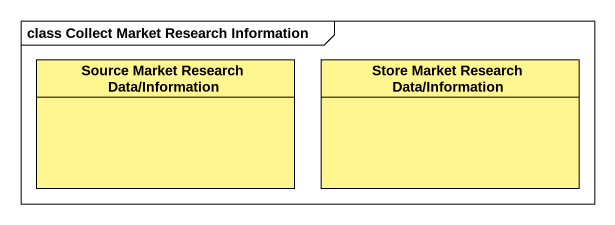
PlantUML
@startuml
mainframe class Collect Market Research Information
hide circle
hide empty members
class "Source Market Research Data/Information" as Source_Market_Research_Data #FFF68F
class "Store Market Research Data/Information" as Store_Market_Research_Data #FFF68F
@enduml
